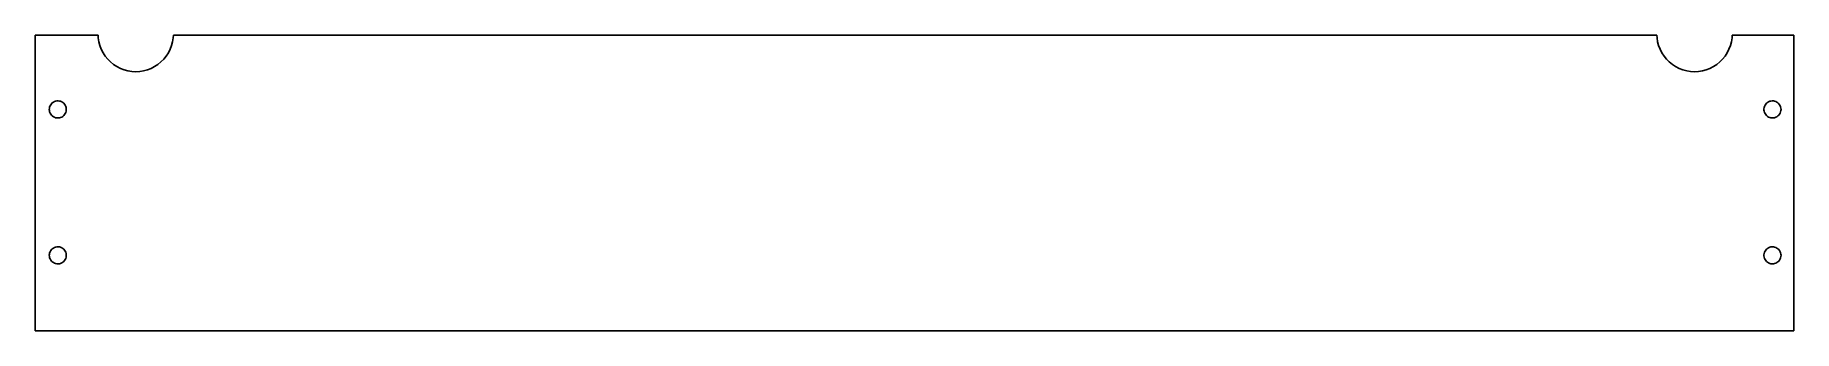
# Model space of a CAD drawing. Header units: metres. Extents: x 0 to 350, y 0 to 59.
import ezdxf

# ---------------------------------------------------------------- set-up
doc = ezdxf.new("R2010")
doc.units = ezdxf.units.M

msp = doc.modelspace()

# ---------------------------------------------------------------- linework, layer by layer
for p, q in [((12.5131, 58.75), (0, 58.75)), ((0, 58.75), (0, 0)), ((12.5411, 58.216), (12.5131, 58.75)), ((12.6639, 57.4407), (12.5411, 58.216)), ((12.8671, 56.6824), (12.6639, 57.4407)), ((13.1484, 55.9495), (12.8671, 56.6824)), ((27.1329, 56.6824), (26.8516, 55.9495)), ((27.3361, 57.4407), (27.1329, 56.6824)), ((27.4589, 58.216), (27.3361, 57.4407)), ((27.4869, 58.75), (27.4589, 58.216)), ((322.513, 58.75), (27.4869, 58.75)), ((322.541, 58.216), (322.513, 58.75)), ((322.664, 57.4407), (322.541, 58.216)), ((322.867, 56.6824), (322.664, 57.4407)), ((323.148, 55.9495), (322.867, 56.6824)), ((337.133, 56.6824), (336.852, 55.9495)), ((337.336, 57.4407), (337.133, 56.6824)), ((337.459, 58.216), (337.336, 57.4407)), ((337.487, 58.75), (337.459, 58.216)), ((349.75, 58.75), (337.487, 58.75)), ((349.75, 0), (349.75, 58.75)), ((13.5048, 55.25), (13.1484, 55.9495)), ((13.9324, 54.5916), (13.5048, 55.25)), ((14.4264, 53.9815), (13.9324, 54.5916)), ((14.9815, 53.4264), (14.4264, 53.9815)), ((15.5916, 52.9324), (14.9815, 53.4264)), ((16.25, 52.5048), (15.5916, 52.9324)), ((16.9495, 52.1484), (16.25, 52.5048)), ((23.75, 52.5048), (23.0505, 52.1484)), ((24.4084, 52.9324), (23.75, 52.5048)), ((25.0185, 53.4264), (24.4084, 52.9324)), ((25.5736, 53.9815), (25.0185, 53.4264)), ((26.0676, 54.5916), (25.5736, 53.9815)), ((26.4952, 55.25), (26.0676, 54.5916)), ((26.8516, 55.9495), (26.4952, 55.25)), ((323.505, 55.25), (323.148, 55.9495)), ((323.932, 54.5916), (323.505, 55.25)), ((324.426, 53.9815), (323.932, 54.5916)), ((324.982, 53.4264), (324.426, 53.9815)), ((325.592, 52.9324), (324.982, 53.4264)), ((326.25, 52.5048), (325.592, 52.9324)), ((326.949, 52.1484), (326.25, 52.5048)), ((333.75, 52.5048), (333.051, 52.1484)), ((334.408, 52.9324), (333.75, 52.5048)), ((335.018, 53.4264), (334.408, 52.9324)), ((335.574, 53.9815), (335.018, 53.4264)), ((336.068, 54.5916), (335.574, 53.9815)), ((336.495, 55.25), (336.068, 54.5916)), ((336.852, 55.9495), (336.495, 55.25)), ((17.6824, 51.8671), (16.9495, 52.1484)), ((18.4407, 51.6639), (17.6824, 51.8671)), ((19.216, 51.5411), (18.4407, 51.6639)), ((20, 51.5), (19.216, 51.5411)), ((20.784, 51.5411), (20, 51.5)), ((21.5593, 51.6639), (20.784, 51.5411)), ((22.3176, 51.8671), (21.5593, 51.6639)), ((23.0505, 52.1484), (22.3176, 51.8671)), ((327.682, 51.8671), (326.949, 52.1484)), ((328.441, 51.6639), (327.682, 51.8671)), ((329.216, 51.5411), (328.441, 51.6639)), ((330, 51.5), (329.216, 51.5411)), ((330.784, 51.5411), (330, 51.5)), ((331.559, 51.6639), (330.784, 51.5411)), ((332.318, 51.8671), (331.559, 51.6639)), ((333.051, 52.1484), (332.318, 51.8671)), ((3.6144, 45.4511), (3.83511, 45.5646)), ((3.83511, 45.5646), (4.07001, 45.6447)), ((4.07001, 45.6447), (4.31406, 45.6898)), ((4.31406, 45.6898), (4.56209, 45.6989)), ((4.56209, 45.6989), (4.80878, 45.6717)), ((4.80878, 45.6717), (5.04889, 45.6089)), ((5.04889, 45.6089), (5.2773, 45.5119)), ((5.2773, 45.5119), (5.48915, 45.3826)), ((344.511, 45.3826), (344.723, 45.5119)), ((344.723, 45.5119), (344.951, 45.6089)), ((344.951, 45.6089), (345.191, 45.6717)), ((345.191, 45.6717), (345.438, 45.6989)), ((345.438, 45.6989), (345.686, 45.6898)), ((345.686, 45.6898), (345.93, 45.6447)), ((345.93, 45.6447), (346.165, 45.5646)), ((346.165, 45.5646), (346.386, 45.4511)), ((2.79999, 44), (2.81812, 44.2475)), ((2.81812, 43.7525), (2.79999, 44)), ((2.81812, 44.2475), (2.87207, 44.4898)), ((2.87207, 43.5102), (2.81812, 43.7525)), ((2.87207, 44.4898), (2.96072, 44.7216)), ((2.96072, 43.2784), (2.87207, 43.5102)), ((2.96072, 44.7216), (3.0822, 44.938)), ((3.0822, 43.062), (2.96072, 43.2784)), ((3.0822, 44.938), (3.23389, 45.1344)), ((3.23389, 42.8656), (3.0822, 43.062)), ((3.23389, 45.1344), (3.41255, 45.3067)), ((3.41255, 42.6933), (3.23389, 42.8656)), ((3.41255, 45.3067), (3.6144, 45.4511)), ((3.6144, 42.5489), (3.41255, 42.6933)), ((3.83511, 42.4354), (3.6144, 42.5489)), ((4.07001, 42.3553), (3.83511, 42.4354)), ((4.31406, 42.3102), (4.07001, 42.3553)), ((4.56209, 42.3011), (4.31406, 42.3102)), ((4.80878, 42.3283), (4.56209, 42.3011)), ((5.04889, 42.3911), (4.80878, 42.3283)), ((5.2773, 42.4881), (5.04889, 42.3911)), ((5.48915, 42.6174), (5.2773, 42.4881)), ((5.48915, 45.3826), (5.67992, 45.2238)), ((5.67992, 42.7762), (5.48915, 42.6174)), ((5.67992, 45.2238), (5.84554, 45.039)), ((5.84554, 42.961), (5.67992, 42.7762)), ((5.84554, 45.039), (5.98248, 44.832)), ((5.98248, 43.168), (5.84554, 42.961)), ((5.98248, 44.832), (6.08781, 44.6073)), ((6.08781, 43.3927), (5.98248, 43.168)), ((6.08781, 44.6073), (6.15932, 44.3696)), ((6.15932, 43.6304), (6.08781, 43.3927)), ((6.15932, 44.3696), (6.19547, 44.1241)), ((6.19547, 43.8759), (6.15932, 43.6304)), ((6.19547, 44.1241), (6.19547, 43.8759)), ((343.805, 44.1241), (343.841, 44.3696)), ((343.805, 43.8759), (343.805, 44.1241)), ((343.841, 43.6304), (343.805, 43.8759)), ((343.841, 44.3696), (343.912, 44.6073)), ((343.912, 43.3927), (343.841, 43.6304)), ((343.912, 44.6073), (344.018, 44.832)), ((344.018, 43.168), (343.912, 43.3927)), ((344.018, 44.832), (344.154, 45.039)), ((344.154, 42.961), (344.018, 43.168)), ((344.154, 45.039), (344.32, 45.2238)), ((344.32, 42.7762), (344.154, 42.961)), ((344.32, 45.2238), (344.511, 45.3826)), ((344.511, 42.6174), (344.32, 42.7762)), ((344.723, 42.4881), (344.511, 42.6174)), ((344.951, 42.3911), (344.723, 42.4881)), ((345.191, 42.3283), (344.951, 42.3911)), ((345.438, 42.3011), (345.191, 42.3283)), ((345.686, 42.3102), (345.438, 42.3011)), ((345.93, 42.3553), (345.686, 42.3102)), ((346.165, 42.4354), (345.93, 42.3553)), ((346.386, 42.5489), (346.165, 42.4354)), ((346.386, 45.4511), (346.587, 45.3067)), ((346.587, 42.6933), (346.386, 42.5489)), ((346.587, 45.3067), (346.766, 45.1344)), ((346.766, 42.8656), (346.587, 42.6933)), ((346.766, 45.1344), (346.918, 44.938)), ((346.918, 43.062), (346.766, 42.8656)), ((346.918, 44.938), (347.039, 44.7216)), ((347.039, 43.2784), (346.918, 43.062)), ((347.039, 44.7216), (347.128, 44.4898)), ((347.128, 43.5102), (347.039, 43.2784)), ((347.128, 44.4898), (347.182, 44.2475)), ((347.182, 43.7525), (347.128, 43.5102)), ((347.182, 44.2475), (347.2, 44)), ((347.2, 44), (347.182, 43.7525)), ((2.79999, 15), (2.81812, 15.2475)), ((2.81812, 14.7525), (2.79999, 15)), ((2.81812, 15.2475), (2.87207, 15.4898)), ((2.87207, 14.5102), (2.81812, 14.7525)), ((2.87207, 15.4898), (2.96072, 15.7216)), ((2.96072, 14.2784), (2.87207, 14.5102)), ((2.96072, 15.7216), (3.0822, 15.938)), ((3.0822, 14.062), (2.96072, 14.2784)), ((3.0822, 15.938), (3.23389, 16.1344)), ((3.23389, 13.8656), (3.0822, 14.062)), ((3.23389, 16.1344), (3.41255, 16.3067)), ((3.41255, 16.3067), (3.6144, 16.4511)), ((3.6144, 16.4511), (3.83511, 16.5646)), ((3.83511, 16.5646), (4.07001, 16.6447)), ((4.07001, 16.6447), (4.31406, 16.6898)), ((4.31406, 16.6898), (4.56209, 16.6989)), ((4.56209, 16.6989), (4.80878, 16.6717)), ((4.80878, 16.6717), (5.04889, 16.6089)), ((5.04889, 16.6089), (5.2773, 16.5119)), ((5.2773, 16.5119), (5.48915, 16.3826)), ((5.48915, 16.3826), (5.67992, 16.2238)), ((5.67992, 16.2238), (5.84554, 16.039)), ((5.84554, 16.039), (5.98248, 15.832)), ((5.98248, 14.168), (5.84554, 13.961)), ((5.98248, 15.832), (6.08781, 15.6073)), ((6.08781, 14.3927), (5.98248, 14.168)), ((6.08781, 15.6073), (6.15932, 15.3696)), ((6.15932, 14.6304), (6.08781, 14.3927)), ((6.15932, 15.3696), (6.19547, 15.1241)), ((6.19547, 14.8759), (6.15932, 14.6304)), ((6.19547, 15.1241), (6.19547, 14.8759)), ((343.805, 15.1241), (343.841, 15.3696)), ((343.805, 14.8759), (343.805, 15.1241)), ((343.841, 14.6304), (343.805, 14.8759)), ((343.841, 15.3696), (343.912, 15.6073)), ((343.912, 14.3927), (343.841, 14.6304)), ((343.912, 15.6073), (344.018, 15.832)), ((344.018, 14.168), (343.912, 14.3927)), ((344.018, 15.832), (344.154, 16.039)), ((344.154, 13.961), (344.018, 14.168)), ((344.154, 16.039), (344.32, 16.2238)), ((344.32, 16.2238), (344.511, 16.3826)), ((344.511, 16.3826), (344.723, 16.5119)), ((344.723, 16.5119), (344.951, 16.6089)), ((344.951, 16.6089), (345.191, 16.6717)), ((345.191, 16.6717), (345.438, 16.6989)), ((345.438, 16.6989), (345.686, 16.6898)), ((345.686, 16.6898), (345.93, 16.6447)), ((345.93, 16.6447), (346.165, 16.5646)), ((346.165, 16.5646), (346.386, 16.4511)), ((346.386, 16.4511), (346.587, 16.3067)), ((346.587, 16.3067), (346.766, 16.1344)), ((346.766, 16.1344), (346.918, 15.938)), ((346.918, 14.062), (346.766, 13.8656)), ((346.918, 15.938), (347.039, 15.7216)), ((347.039, 14.2784), (346.918, 14.062)), ((347.039, 15.7216), (347.128, 15.4898)), ((347.128, 14.5102), (347.039, 14.2784)), ((347.128, 15.4898), (347.182, 15.2475)), ((347.182, 14.7525), (347.128, 14.5102)), ((347.182, 15.2475), (347.2, 15)), ((347.2, 15), (347.182, 14.7525)), ((3.41255, 13.6933), (3.23389, 13.8656)), ((3.6144, 13.5489), (3.41255, 13.6933)), ((3.83511, 13.4354), (3.6144, 13.5489)), ((4.07001, 13.3553), (3.83511, 13.4354)), ((4.31406, 13.3102), (4.07001, 13.3553)), ((4.56209, 13.3011), (4.31406, 13.3102)), ((4.80878, 13.3283), (4.56209, 13.3011)), ((5.04889, 13.3911), (4.80878, 13.3283)), ((5.2773, 13.4881), (5.04889, 13.3911)), ((5.48915, 13.6174), (5.2773, 13.4881)), ((5.67992, 13.7762), (5.48915, 13.6174)), ((5.84554, 13.961), (5.67992, 13.7762)), ((344.32, 13.7762), (344.154, 13.961)), ((344.511, 13.6174), (344.32, 13.7762)), ((344.723, 13.4881), (344.511, 13.6174)), ((344.951, 13.3911), (344.723, 13.4881)), ((345.191, 13.3283), (344.951, 13.3911)), ((345.438, 13.3011), (345.191, 13.3283)), ((345.686, 13.3102), (345.438, 13.3011)), ((345.93, 13.3553), (345.686, 13.3102)), ((346.165, 13.4354), (345.93, 13.3553)), ((346.386, 13.5489), (346.165, 13.4354)), ((346.587, 13.6933), (346.386, 13.5489)), ((346.766, 13.8656), (346.587, 13.6933)), ((0, 0), (349.75, 0))]:
    msp.add_line(p, q)

doc.saveas('drawing.dxf')
